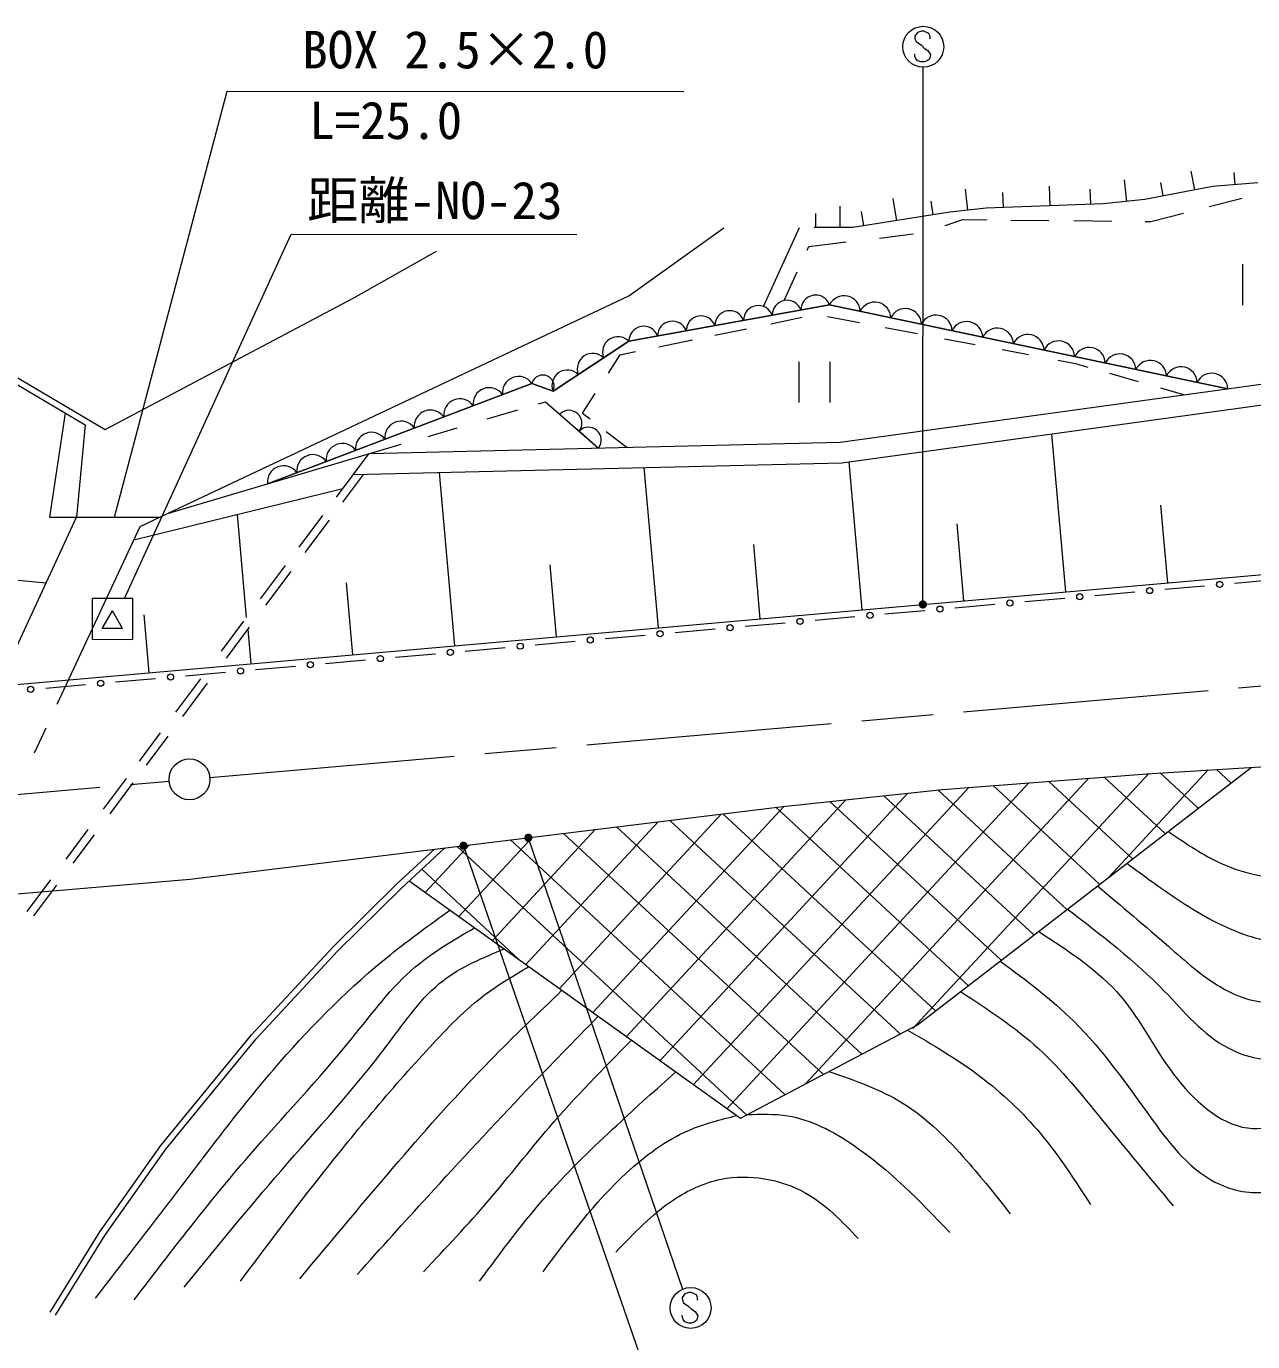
# Model space of a CAD drawing. Units: millimetres, scale not verified. Extents: x 40000 to 680000, y 20000 to 380000.
# Drawn here: x 363476 to 423449, y 265156 to 329465 of the extents above; entities that cross this region are included whole.
import ezdxf
from ezdxf.enums import TextEntityAlignment as Align

# ---------------------------------------------------------------- set-up
doc = ezdxf.new("R2010")
doc.units = ezdxf.units.MM
doc.header["$LTSCALE"] = 1000
doc.linetypes.add('CHAIN', pattern=[18.5, 12, -1.5, 3.5, -1.5])
for name, color, linetype, lineweight in [('M-BGD', 7, 'Continuous', 13), ('M-BMK', 2, 'CHAIN', 13), ('M-BMK-SRVR', 3, 'Continuous', 13), ('M-STR-HTXT', 7, 'Continuous', 13), ('M-STR-STR3', 7, 'Continuous', 13), ('M-STR-STRC', 7, 'Continuous', 13)]:
    doc.layers.add(name, color=color, linetype=linetype, lineweight=lineweight)
doc.styles.add('ＭＳ ゴシック', font='')
doc.styles.get('ＭＳ ゴシック').set_extended_font_data('MS Gothic')

# ---------------------------------------------------------------- blocks, each defined once
blk = doc.blocks.new('filled_dot')
at = {"color": 0, "linetype": 'Continuous', "lineweight": -2, "const_width": 1.25}
blk.add_lwpolyline([(-0.625, 0, 1), (0.625, 0, 1)], format="xyb", close=True, dxfattribs=at)

msp = doc.modelspace()

# ---------------------------------------------------------------- linework, layer by layer
at = {"layer": 'M-BGD'}
for p, q in [((420431, 322390), (420606, 321464)), ((422534, 322323), (422583, 321718)), ((413498, 321655), (413531, 320691)), ((417166, 321967), (417282, 320907)), ((421482, 321630), (418172, 321004)), ((418933, 321832), (419057, 321172)), ((423697, 321808), (421482, 321630)), ((405848, 321053), (406023, 319962)), ((407704, 320919), (407812, 320248)), ((409382, 321500), (409498, 320478)), ((411216, 321342), (411241, 320611)), ((415488, 321497), (415514, 320760)), ((418172, 321004), (416136, 320781)), ((421323, 320653), (422929, 321062)), ((402068, 320317), (402067, 319623)), ((403253, 320674), (403253, 319623)), ((408643, 320381), (403901, 319623)), ((404304, 320405), (404416, 319705)), ((410411, 320582), (408643, 320381)), ((416136, 320781), (410411, 320582)), ((418468, 319927), (420067, 320334)), ((399520, 315772), (401287, 319629)), ((403901, 319623), (402000, 319623)), ((408417, 319730), (409271, 320018)), ((409271, 320018), (410460, 320006)), ((411627, 319995), (413476, 319976)), ((414709, 319964), (416565, 319946)), ((418194, 319930), (418468, 319927)), ((392934, 316290), (397579, 319605)), ((405198, 319115), (406842, 319312)), ((379491, 316183), (383532, 318468)), ((401660, 318523), (401742, 318703)), ((401742, 318703), (403564, 318920)), ((422968, 315832), (422969, 317832)), ((400529, 316054), (401171, 317457)), ((367331, 309746), (379491, 316183)), ((370385, 305649), (392934, 316290)), ((392945, 314068), (402758, 315849)), ((402758, 315849), (392945, 314068)), ((402758, 315849), (422232, 311740)), ((422232, 311740), (402758, 315849)), ((357386, 315285), (366353, 309977)), ((357538, 315543), (367331, 309746)), ((399880, 314922), (401412, 315238)), ((402649, 315276), (404225, 314978)), ((397150, 314360), (398694, 314678)), ((405484, 314739), (407064, 314440)), ((389235, 311628), (392945, 314068)), ((392945, 314068), (389235, 311628)), ((394401, 313794), (396059, 314135)), ((408384, 314191), (409874, 313909)), ((391945, 312514), (392518, 313406)), ((392518, 313406), (393259, 313559)), ((411198, 313658), (412478, 313416)), ((401276, 311069), (401277, 313069)), ((402777, 313068), (402776, 311068)), ((413929, 313141), (414776, 312981)), ((414776, 312981), (415383, 312806)), ((375268, 307093), (388202, 312004)), ((388202, 312004), (375268, 307093)), ((388202, 312004), (389235, 311628)), ((389235, 311628), (388202, 312004)), ((403269, 309128), (424087, 311995)), ((416445, 312501), (417842, 312100)), ((390683, 310553), (391297, 311507)), ((418937, 311785), (420111, 311448)), ((386007, 310268), (387507, 310712)), ((388516, 311010), (388859, 311112)), ((388859, 311112), (391461, 308845)), ((403350, 308130), (424404, 311029)), ((365385, 310550), (364618, 305461)), ((366353, 309977), (365939, 305461)), ((390683, 310553), (391054, 310267)), ((383126, 309417), (384550, 309838)), ((391461, 308845), (390409, 309762)), ((391836, 309663), (392852, 308879)), ((413612, 309543), (414294, 301814)), ((370385, 305649), (381815, 309029)), ((380290, 308578), (403269, 309128)), ((378641, 306445), (380219, 308557)), ((379473, 307558), (403350, 308130)), ((403694, 308177), (404333, 300935)), ((378956, 306198), (379981, 307570)), ((383662, 307658), (384410, 299177)), ((393679, 307898), (394371, 300056)), ((368734, 304356), (378959, 306870)), ((369042, 305018), (370385, 305649)), ((374249, 300565), (373804, 305603)), ((376816, 304001), (377971, 305548)), ((418940, 306050), (419275, 302254)), ((362094, 297207), (365939, 305461)), ((364618, 305461), (369984, 305460)), ((364992, 296325), (369042, 305018)), ((377121, 303742), (378302, 305322)), ((408981, 305141), (409313, 301375)), ((327267, 294133), (436485, 303773)), ((399031, 304130), (399352, 300496)), ((364435, 302233), (356761, 302992)), ((374934, 301482), (376146, 303104)), ((389080, 303138), (389391, 299616)), ((375193, 301161), (376426, 302811)), ((379119, 302256), (379430, 298737)), ((422566, 302243), (424520, 302416)), ((415726, 301640), (417680, 301812)), ((419146, 301942), (421100, 302114)), ((408885, 301036), (410840, 301208)), ((412306, 301338), (414260, 301510)), ((369218, 300699), (369468, 297858)), ((373022, 298923), (374117, 300389)), ((402045, 300432), (404000, 300605)), ((405465, 300734), (407420, 300907)), ((373261, 298574), (374396, 300094)), ((374302, 299967), (374449, 298298)), ((391785, 299527), (393739, 299699)), ((395205, 299828), (397160, 300001)), ((398625, 300130), (400580, 300303)), ((384945, 298923), (386899, 299095)), ((388365, 299225), (390319, 299397)), ((378105, 298319), (380059, 298492)), ((381525, 298621), (383479, 298793)), ((371265, 297715), (373219, 297888)), ((374685, 298017), (376639, 298190)), ((364424, 297112), (366379, 297284)), ((367845, 297413), (369799, 297586)), ((370785, 295929), (372007, 297564)), ((371126, 295716), (372342, 297344)), ((363882, 293942), (364455, 295171)), ((369005, 293545), (370035, 294924)), ((369351, 293340), (370410, 294758)), ((418265, 292921), (437510, 294104)), ((367245, 291190), (368371, 292697)), ((401604, 277777), (415442, 292702)), ((406831, 280472), (418378, 292928)), ((407063, 280652), (423368, 293235)), ((408280, 292148), (418265, 292921)), ((419172, 289996), (416191, 292760)), ((416416, 287869), (421270, 293106)), ((420778, 291235), (418916, 292961)), ((422383, 292474), (421675, 293131)), ((367570, 290956), (368706, 292478)), ((394467, 278903), (406580, 291969)), ((396106, 277730), (409566, 292248)), ((397746, 276557), (412504, 292475)), ((400468, 291323), (408280, 292148)), ((414356, 286280), (408046, 292130)), ((415961, 287519), (410761, 292340)), ((417567, 288758), (413476, 292550)), ((371497, 287764), (400468, 291323)), ((391187, 281249), (400534, 291331)), ((392827, 280076), (403557, 291649)), ((411145, 283802), (402770, 291566)), ((412751, 285041), (405411, 291845)), ((389548, 282422), (397457, 290953)), ((407934, 281324), (397537, 290963)), ((409540, 282563), (400135, 291282)), ((365420, 288746), (366505, 290199)), ((386268, 284768), (391301, 290197)), ((387908, 283595), (394379, 290575)), ((404329, 279212), (392342, 290325)), ((406205, 280200), (394940, 290644)), ((365774, 288553), (366809, 289937)), ((382989, 287115), (385145, 289440)), ((384628, 285941), (388223, 289819)), ((400577, 277236), (387147, 289687)), ((388026, 289795), (395567, 267723)), ((402453, 278224), (389745, 290006)), ((381595, 287538), (383436, 289231)), ((381802, 287320), (383948, 289293)), ((398701, 276248), (384550, 289367)), ((387585, 283826), (382813, 288250)), ((332528, 284489), (371497, 287764)), ((363514, 286196), (364669, 287741)), ((363847, 285973), (364973, 287480)), ((378481, 284465), (381595, 287538)), ((382195, 287682), (398400, 276089)), ((378697, 284256), (381802, 287320)), ((374484, 280163), (378481, 284465)), ((374710, 279966), (378697, 284256)), ((398400, 276089), (407063, 280652)), ((370063, 274747), (374484, 280163)), ((370302, 274565), (374710, 279966)), ((367065, 270521), (370063, 274747)), ((367315, 270355), (370302, 274565)), ((364643, 266603), (367065, 270521)), ((364898, 266445), (367315, 270355)), ((395555, 267317), (395558, 267186)), ((395558, 267186), (395621, 267057)), ((395558, 266338), (395555, 266459)), ((395597, 266235), (395558, 266338))]:
    msp.add_line(p, q, dxfattribs=at)
for centre in [(421833, 302179), (414993, 301575), (418413, 301877), (408153, 300971), (411573, 301273), (401312, 300368), (404733, 300669), (394472, 299764), (397892, 300066), (387632, 299160), (391052, 299462), (377372, 298254), (380792, 298556), (384212, 298858), (370532, 297651), (373952, 297953), (363692, 297047), (367112, 297349)]:
    msp.add_circle(centre, 150, dxfattribs=at)
for centre, radius, start, end in [((399275, 315092), 723, 20.07358, 180.49705), ((400677, 315346), 723, 20.07358, 180.49705), ((402079, 315601), 723, 20.07358, 180.49705), ((403468, 315507), 788, 1.90675, 154.26288), ((404966, 315191), 788, 1.90675, 154.26288), ((396471, 314583), 723, 20.07358, 180.49705), ((397873, 314838), 723, 20.07358, 180.49705), ((406464, 314874), 788, 1.90675, 154.26288), ((407962, 314558), 788, 1.90675, 154.26288), ((393667, 314075), 723, 20.07358, 180.49705), ((395069, 314329), 723, 20.07358, 180.49705), ((409460, 314242), 788, 1.90675, 154.26288), ((410958, 313926), 788, 1.90675, 154.26288), ((392412, 313531), 756, 45.26801, 201.40098), ((412456, 313610), 788, 1.90675, 154.26288), ((413954, 313294), 788, 1.90675, 154.26288), ((391176, 312718), 756, 45.26801, 201.40098), ((415452, 312978), 788, 1.90675, 154.26288), ((416950, 312662), 788, 1.90675, 154.26288), ((389939, 311904), 756, 45.26801, 201.40098), ((418448, 312346), 788, 1.90675, 154.26288), ((419946, 312030), 788, 1.90675, 154.26288), ((387552, 311552), 792, 34.83918, 186.74704), ((388735, 311862), 552, 334.96904, 165.02568), ((421444, 311713), 788, 1.90675, 154.26288), ((386115, 311006), 792, 34.83918, 186.74704), ((383240, 309914), 792, 34.83918, 186.74704), ((384678, 310460), 792, 34.83918, 186.74704), ((390020, 310062), 629, 321.62033, 136.26991), ((381803, 309369), 792, 34.83918, 186.74704), ((380366, 308823), 792, 34.83918, 186.74704), ((390968, 309236), 629, 321.62033, 136.26991), ((378929, 308277), 792, 34.83918, 186.74704), ((377492, 307732), 792, 34.83918, 186.74704), ((376055, 307186), 792, 34.83918, 186.74704)]:
    msp.add_arc(centre, radius, start, end, dxfattribs=at)
for points, knots in [([(419318, 290109), (420104, 289565), (420890, 289021), (421773, 288605), (422901, 288073), (424187, 287751), (425384, 287891), (426804, 288058), (428098, 288876), (429454, 289467), (431099, 290184), (432835, 290566), (434593, 290737), (435894, 290864), (437207, 290875), (438510, 290736), (439725, 290606), (440931, 290345), (442071, 289921), (443428, 289416), (444692, 288679), (445886, 287834), (447249, 286868), (448522, 285761), (449445, 284373), (450252, 283162), (450793, 281737), (451988, 280862), (452649, 280378), (453509, 280063), (454277, 280149), (455404, 280275), (456329, 281267), (457076, 282285), (458317, 283978), (459062, 285745), (460231, 287218), (461633, 288984), (463643, 290329), (465653, 291674)], [0, 0, 0, 0, 1, 1, 1, 2, 2, 2, 3, 3, 3, 4, 4, 4, 5, 5, 5, 6, 6, 6, 7, 7, 7, 8, 8, 8, 9, 9, 9, 10, 10, 10, 11, 11, 11, 12, 12, 12, 13, 13, 13, 13]), ([(417295, 288548), (418103, 287954), (418912, 287360), (419743, 286806), (420762, 286126), (421815, 285505), (422999, 285085), (423993, 284732), (425079, 284520), (426073, 284754), (426673, 284895), (427239, 285199), (427757, 285559), (428544, 286106), (429219, 286781), (429990, 287314), (431352, 288258), (433015, 288755), (434711, 289033), (436627, 289347), (438586, 289381), (440383, 288848), (441504, 288516), (442562, 287964), (443603, 287383), (444688, 286778), (445756, 286143), (446640, 285296), (447691, 284290), (448483, 282984), (449200, 281745), (449930, 280485), (450581, 279292), (451322, 277829), (451750, 276982), (452209, 276044), (452931, 275816), (453593, 275606), (454477, 275992), (455200, 276474), (457203, 277807), (457970, 279870), (459081, 281742), (460481, 284100), (462425, 286157), (464573, 287888), (465571, 288692), (466612, 289427), (467654, 290161)], [0, 0, 0, 0, 1, 1, 1, 2, 2, 2, 3, 3, 3, 4, 4, 4, 5, 5, 5, 6, 6, 6, 7, 7, 7, 8, 8, 8, 9, 9, 9, 10, 10, 10, 11, 11, 11, 12, 12, 12, 13, 13, 13, 14, 14, 14, 15, 15, 15, 16, 16, 16, 16]), ([(415858, 287439), (417022, 286464), (418185, 285489), (419329, 284485), (420139, 283774), (420938, 283049), (421872, 282500), (422455, 282158), (423089, 281884), (423754, 281787), (424859, 281626), (426047, 281953), (427010, 282549), (428082, 283213), (428876, 284212), (429860, 284939), (430908, 285715), (432172, 286183), (433472, 286566), (435387, 287130), (437381, 287511), (439272, 287175), (440808, 286902), (442277, 286156), (443595, 285240), (444648, 284509), (445605, 283669), (446393, 282695), (447454, 281384), (448207, 279830), (449087, 278370), (449721, 277320), (450421, 276319), (451121, 275317)], [0, 0, 0, 0, 1, 1, 1, 2, 2, 2, 3, 3, 3, 4, 4, 4, 5, 5, 5, 6, 6, 6, 7, 7, 7, 8, 8, 8, 9, 9, 9, 10, 10, 10, 11, 11, 11, 11]), ([(366855, 267282), (368166, 268973), (369476, 270664), (370773, 272367), (372441, 274557), (374086, 276767), (375898, 278843), (377545, 280729), (379331, 282506), (381280, 284074), (382224, 284834), (383207, 285545), (384190, 286255)], [0, 0, 0, 0, 1, 1, 1, 2, 2, 2, 3, 3, 3, 4, 4, 4, 4]), ([(414390, 286306), (416037, 285046), (417684, 283787), (419125, 282298), (420104, 281286), (420989, 280167), (422278, 279499), (423145, 279049), (424195, 278803), (425076, 279040), (425970, 279281), (426690, 280021), (427417, 280718), (428906, 282146), (430427, 283393), (432200, 284175), (433489, 284745), (434912, 285069), (436372, 285191), (437922, 285322), (439515, 285225), (440899, 284630), (442026, 284146), (443016, 283331), (443900, 282442), (445116, 281218), (446132, 279852), (447052, 278422), (447694, 277425), (448288, 276397), (448883, 275369)], [0, 0, 0, 0, 1, 1, 1, 2, 2, 2, 3, 3, 3, 4, 4, 4, 5, 5, 5, 6, 6, 6, 7, 7, 7, 8, 8, 8, 9, 9, 9, 10, 10, 10, 10]), ([(368756, 267206), (370578, 269587), (372400, 271968), (374355, 274224), (376019, 276145), (377780, 277975), (379393, 279971), (380382, 281195), (381316, 282480), (382498, 283480), (383374, 284222), (384386, 284806), (385399, 285390)], [0, 0, 0, 0, 1, 1, 1, 2, 2, 2, 3, 3, 3, 4, 4, 4, 4]), ([(412982, 285219), (414450, 284259), (415918, 283299), (416988, 282044), (418023, 280832), (418686, 279344), (419785, 277973), (420758, 276759), (422074, 275637), (423447, 275581), (424613, 275533), (425820, 276254), (426856, 277055), (428415, 278260), (429585, 279646), (431079, 280717), (432315, 281602), (433772, 282272), (435302, 282597), (436785, 282912), (438335, 282904), (439779, 282494), (441175, 282098), (442472, 281326), (443543, 280356), (445185, 278869), (446296, 276916), (447407, 274962)], [0, 0, 0, 0, 1, 1, 1, 2, 2, 2, 3, 3, 3, 4, 4, 4, 5, 5, 5, 6, 6, 6, 7, 7, 7, 8, 8, 8, 9, 9, 9, 9]), ([(371199, 267815), (372760, 269734), (374322, 271652), (375932, 273512), (377697, 275551), (379520, 277520), (381174, 279716), (382010, 280828), (382803, 281998), (383871, 282818), (384739, 283486), (385790, 283923), (386840, 284359)], [0, 0, 0, 0, 1, 1, 1, 2, 2, 2, 3, 3, 3, 4, 4, 4, 4]), ([(411099, 283766), (412354, 282834), (413608, 281903), (414699, 280824), (416133, 279404), (417282, 277728), (418512, 276041), (419446, 274760), (420426, 273473), (421869, 272835), (422650, 272489), (423566, 272334), (424362, 272528), (425344, 272769), (426142, 273543), (426906, 274308), (428254, 275659), (429499, 276981), (431028, 277919), (432914, 279077), (435233, 279649), (437540, 279748), (438835, 279803), (440127, 279709), (441304, 279238), (442320, 278832), (443250, 278146), (443949, 277304), (444673, 276431), (445150, 275392), (445627, 274353)], [0, 0, 0, 0, 1, 1, 1, 2, 2, 2, 3, 3, 3, 4, 4, 4, 5, 5, 5, 6, 6, 6, 7, 7, 7, 8, 8, 8, 9, 9, 9, 10, 10, 10, 10]), ([(373946, 268120), (375191, 269773), (376436, 271427), (377712, 273053), (379464, 275285), (381273, 277466), (383208, 279563), (384067, 280493), (384949, 281406), (385956, 282156), (386618, 282649), (387334, 283072), (388049, 283494)], [0, 0, 0, 0, 1, 1, 1, 2, 2, 2, 3, 3, 3, 4, 4, 4, 4]), ([(376846, 268221), (378446, 270145), (380046, 272070), (381680, 273967), (383130, 275651), (384607, 277312), (386159, 278900), (387303, 280071), (388487, 281203), (389671, 282334)], [0, 0, 0, 0, 1, 1, 1, 2, 2, 2, 3, 3, 3, 3]), ([(409164, 282273), (410489, 281408), (411814, 280543), (412970, 279489), (414100, 278457), (415068, 277245), (416043, 276048), (417207, 274618), (418381, 273210), (419555, 271801)], [0, 0, 0, 0, 1, 1, 1, 2, 2, 2, 3, 3, 3, 3]), ([(379664, 268448), (380809, 269719), (381953, 270989), (383105, 272253), (384710, 274014), (386329, 275762), (387974, 277485), (389123, 278686), (390284, 279875), (391446, 281064)], [0, 0, 0, 0, 1, 1, 1, 2, 2, 2, 3, 3, 3, 3]), ([(406571, 280393), (407785, 279683), (408998, 278974), (410119, 278129), (411202, 277313), (412199, 276370), (413069, 275330), (413974, 274247), (414742, 273059), (415510, 271870)], [0, 0, 0, 0, 1, 1, 1, 2, 2, 2, 3, 3, 3, 3]), ([(382899, 268575), (383988, 269727), (385076, 270879), (386106, 272084), (387107, 273255), (388052, 274476), (389057, 275644), (390330, 277121), (391699, 278512), (393068, 279904)], [0, 0, 0, 0, 1, 1, 1, 2, 2, 2, 3, 3, 3, 3]), ([(385646, 268116), (386725, 269576), (387803, 271036), (389005, 272388), (390056, 273569), (391202, 274668), (392364, 275744), (393314, 276624), (394275, 277488), (395236, 278353)], [0, 0, 0, 0, 1, 1, 1, 2, 2, 2, 3, 3, 3, 3]), ([(402722, 278365), (403984, 277932), (405245, 277498), (406354, 276808), (407527, 276079), (408530, 275063), (409456, 274009), (410202, 273161), (410897, 272287), (411592, 271414)], [0, 0, 0, 0, 1, 1, 1, 2, 2, 2, 3, 3, 3, 3]), ([(388750, 268573), (390007, 270267), (391264, 271962), (392821, 273404), (393732, 274248), (394747, 275005), (395874, 275489), (396625, 275811), (397425, 276013), (398226, 276214)], [0, 0, 0, 0, 1, 1, 1, 2, 2, 2, 3, 3, 3, 3]), ([(398731, 276263), (399397, 276283), (400062, 276303), (400707, 276199), (401851, 276015), (402929, 275442), (403912, 274774), (405698, 273559), (407170, 272029), (408641, 270499)], [0, 0, 0, 0, 1, 1, 1, 2, 2, 2, 3, 3, 3, 3]), ([(392311, 269538), (393185, 270459), (394060, 271380), (395110, 272081), (395819, 272554), (396608, 272927), (397450, 273097), (398829, 273376), (400352, 273115), (401571, 272434), (402572, 271876), (403368, 271036), (404164, 270195)], [0, 0, 0, 0, 1, 1, 1, 2, 2, 2, 3, 3, 3, 4, 4, 4, 4])]:
    msp.add_open_spline(points, degree=3, knots=knots, dxfattribs=at)
at = {"layer": 'M-BMK'}
for p, q in [((372453, 292735), (445639, 299113)), ((336687, 289618), (370461, 292561))]:
    msp.add_line(p, q, dxfattribs=at)
at = {"layer": 'M-BMK-SRVR'}
msp.add_circle((371457, 292648), 1000, dxfattribs=at)
at = {"layer": 'M-STR-HTXT'}
for p, q in [((368277, 301494), (376428, 319295)), ((376428, 319295), (390404, 319291)), ((366693, 301495), (366692, 299495)), ((368693, 301494), (366693, 301495)), ((368692, 299494), (368693, 301494)), ((367184, 300022), (367693, 300894)), ((368184, 300021), (367693, 300894)), ((368184, 300021), (367184, 300022)), ((366692, 299495), (368692, 299494))]:
    msp.add_line(p, q, dxfattribs=at)
at = {"layer": 'M-STR-STR3'}
for p, q in [((367788, 305460), (373300, 326288)), ((373300, 326288), (395637, 326280))]:
    msp.add_line(p, q, dxfattribs=at)
at = {"layer": 'M-STR-STRC'}
for p, q in [((407055, 329162), (406931, 328978)), ((406931, 328978), (406934, 328846)), ((406934, 328846), (406997, 328717)), ((406997, 328717), (407252, 328535)), ((407247, 329228), (407055, 329162)), ((407369, 329225), (407247, 329228)), ((407619, 329107), (407369, 329225)), ((407682, 328975), (407619, 329107)), ((407682, 328846), (407682, 328975)), ((406934, 327998), (406931, 328119)), ((406973, 327895), (406934, 327998)), ((407252, 328535), (407381, 328404)), ((407381, 328404), (407560, 328288)), ((407560, 328288), (407687, 328087)), ((407682, 327977), (407621, 327845)), ((407687, 328087), (407682, 327977)), ((407057, 327785), (406973, 327895)), ((407244, 327724), (407057, 327785)), ((407379, 327724), (407244, 327724)), ((407319, 301199), (407328, 327465)), ((407479, 327753), (407379, 327724)), ((407621, 327845), (407479, 327753)), ((384856, 289405), (395106, 259804)), ((395871, 267568), (395679, 267502)), ((395993, 267565), (395871, 267568)), ((396243, 267446), (395993, 267565)), ((395679, 267502), (395555, 267317)), ((395621, 267057), (395877, 266875)), ((396306, 267315), (396243, 267446)), ((396306, 267186), (396306, 267315)), ((395877, 266875), (396005, 266743)), ((396005, 266743), (396185, 266627)), ((396185, 266627), (396311, 266427)), ((396306, 266316), (396245, 266185)), ((396311, 266427), (396306, 266316)), ((395681, 266124), (395597, 266235)), ((395868, 266064), (395681, 266124)), ((396003, 266064), (395868, 266064)), ((396103, 266093), (396003, 266064)), ((396245, 266185), (396103, 266093))]:
    msp.add_line(p, q, dxfattribs=at)
for centre in [(407338, 328465), (395963, 266805)]:
    msp.add_circle(centre, 1000, dxfattribs=at)

# ---------------------------------------------------------------- block references
at = {"layer": 'M-BGD', "xscale": 160, "yscale": 160, "rotation": 288.9}
msp.add_blockref('filled_dot', (388026, 289795), dxfattribs=at)
at = {"layer": 'M-STR-STRC', "xscale": 160, "yscale": 160}
for p, rotation in [((407319, 301199), 90), ((384856, 289405), 289.1)]:
    msp.add_blockref('filled_dot', p, dxfattribs=dict(at, rotation=rotation))

# ---------------------------------------------------------------- texts
at = {"layer": 'M-STR-HTXT', "style": 'ＭＳ ゴシック'}
msp.add_text('距離-NO-23', height=1833, rotation=359.98, dxfattribs=at).set_placement((377215, 319491), align=Align.BOTTOM_LEFT)
at = {"layer": 'M-STR-STR3', "style": 'ＭＳ ゴシック'}
for s, p in [('BOX 2.5×2.0', (376969, 326860)), ('L=25.0', (377312, 323405))]:
    msp.add_text(s, height=1833, rotation=359.98, dxfattribs=at).set_placement(p, align=Align.BOTTOM_LEFT)

doc.saveas('drawing.dxf')
